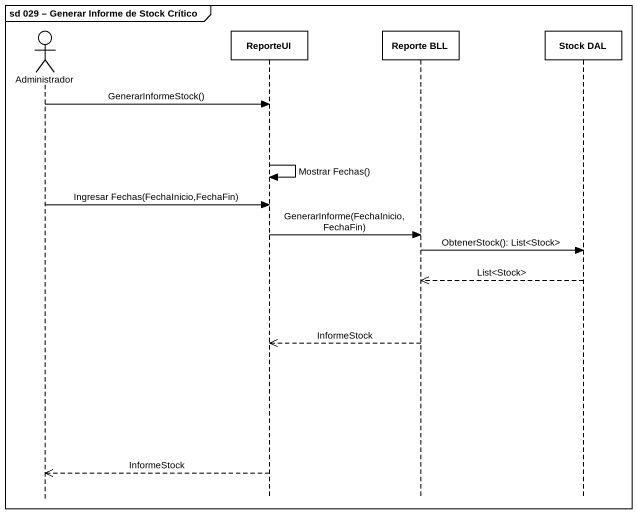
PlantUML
@startuml
mainframe sd 029 – Generar Informe de Stock Crítico
hide footbox
actor Administrador
participant ReporteUI
participant "Reporte BLL" as Reporte_BLL
participant "Stock DAL" as Stock_DAL

Administrador -> ReporteUI : GenerarInformeStock()
ReporteUI -> ReporteUI : Mostrar Fechas()
Administrador -> ReporteUI : Ingresar Fechas(FechaInicio,FechaFin)
ReporteUI -> Reporte_BLL : GenerarInforme(FechaInicio,FechaFin)
Reporte_BLL -> Stock_DAL : ObtenerStock(): List<Stock>
Stock_DAL -->> Reporte_BLL : List<Stock>
Reporte_BLL -->> ReporteUI : InformeStock
ReporteUI -->> Administrador : InformeStock
@enduml
